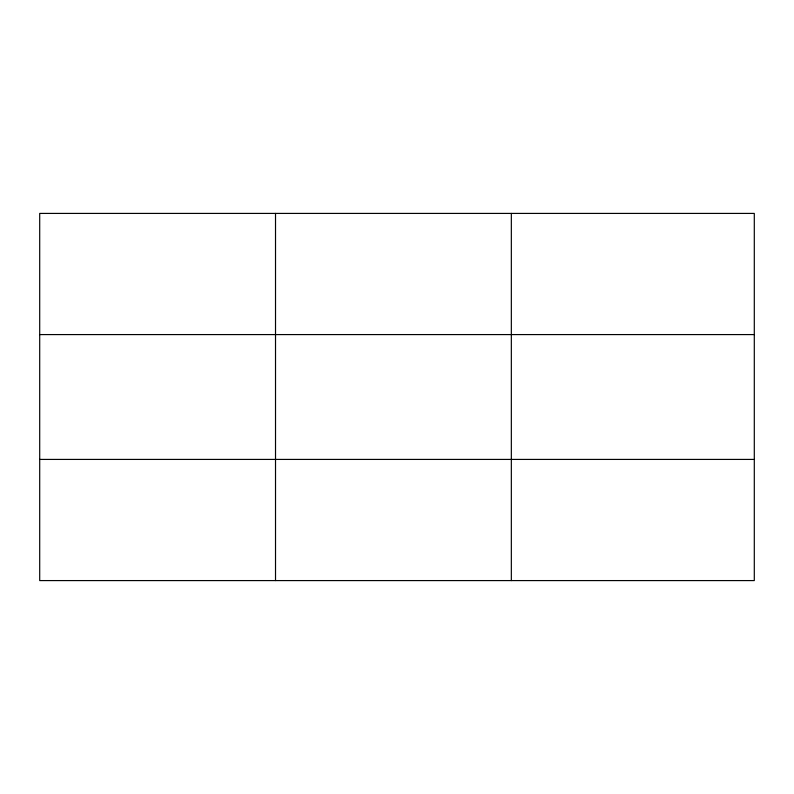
<?xml version="1.0" encoding="UTF-8"?>
<svg xmlns="http://www.w3.org/2000/svg" width="794" height="794" viewBox="0 0 794 794"><rect width="100%" height="100%" fill="white"/><g stroke="black" fill="none" stroke-linecap="round" stroke-linejoin="round"><path stroke-width="1.19" d="M275.518 580.583L275.518 213.417M511.336 580.583L511.336 213.417M754.3 459.418L754.3 580.583L39.7 580.583L39.7 213.417L754.3 213.417L754.3 459.418L39.7 459.418M39.7 334.582L754.3 334.582"/></g></svg>
